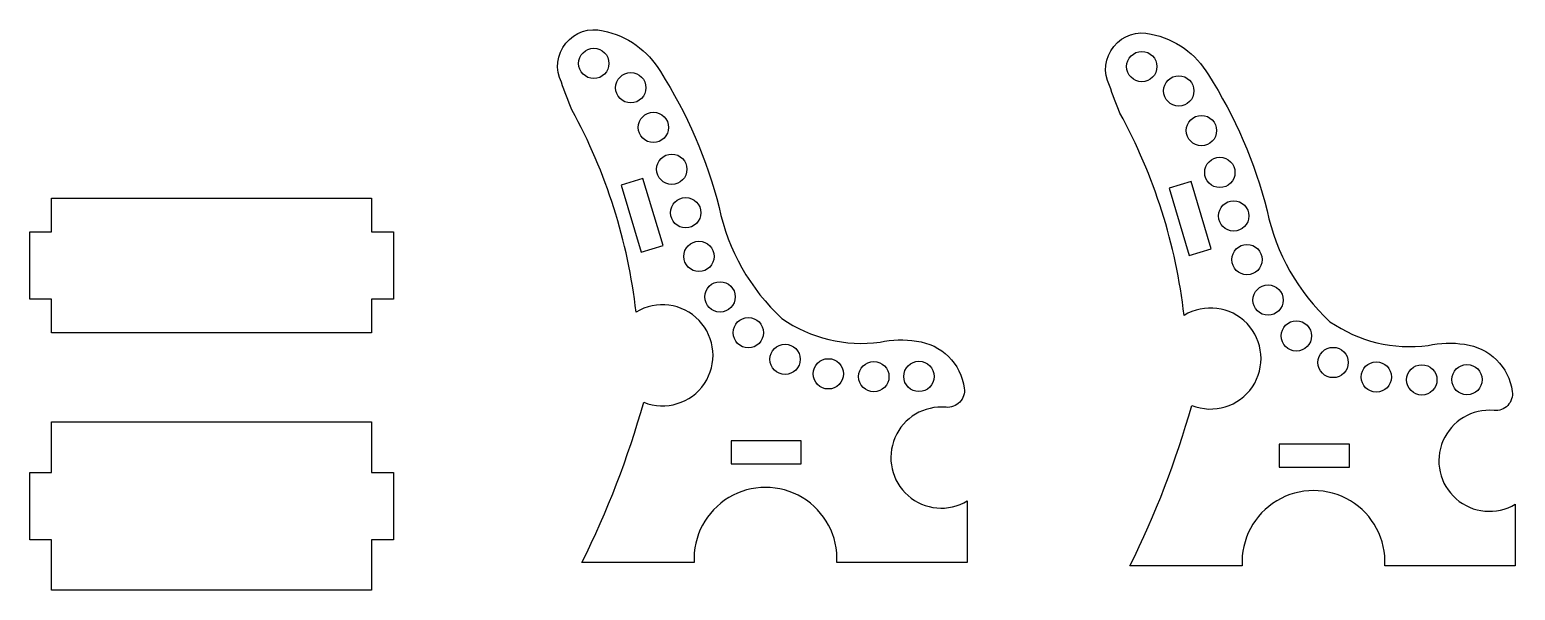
# Model space of a CAD drawing. Extents: x 828 to 1269, y 381 to 547.
import ezdxf

# ---------------------------------------------------------------- set-up
doc = ezdxf.new("R2010")
doc.units = 0
doc.layers.get('0').update_dxf_attribs({"linetype": 'CONTINUOUS'})

msp = doc.modelspace()

# ---------------------------------------------------------------- linework, layer by layer
for points in [[(991.85, 389.2, 0.046978), (1010.18, 436.81, 1.620726), (1007.92, 463.53, 0.097278), (988.86, 523.62, -0.01317), (985.76, 531.8, -0.643017), (998.13, 547.08), (998.13, 547.08, -0.213179), (1015.12, 535, -0.079766), (1032.58, 494.62, 0.156209), (1051.22, 461.66, 0.186221), (1080.36, 454.64, -0.092631), (1091.17, 454.95, -0.341873), (1105.34, 440.94, -0.481545), (1099.92, 435.3, -0.000001), (1099.92, 435.3, 1.377876), (1106.23, 407.48), (1106.23, 389.2), (1067.52, 389.2, 1.053794), (1025.16, 389.2), (991.85, 389.2)], [(1154.52, 388.25, 0.046978), (1172.85, 435.86, 1.620726), (1170.59, 462.58, 0.097278), (1151.53, 522.67, -0.01317), (1148.44, 530.85, -0.643017), (1160.81, 546.13), (1160.81, 546.13, -0.213179), (1177.79, 534.05, -0.079766), (1195.25, 493.67, 0.156209), (1213.9, 460.71, 0.186221), (1243.04, 453.69, -0.092631), (1253.84, 454, -0.341873), (1268.01, 439.99, -0.481545), (1262.6, 434.35, -0.000001), (1262.6, 434.35, 1.377876), (1268.9, 406.53), (1268.9, 388.25), (1230.2, 388.25, 1.053794), (1187.83, 388.25), (1154.52, 388.25)]]:
    msp.add_lwpolyline(points, format="xyb")
for points in [[(1015.94, 483.32), (1009.97, 503.25), (1003.46, 501.3), (1009.42, 481.37)], [(1178.61, 482.37), (1172.65, 502.3), (1166.14, 500.35), (1172.1, 480.42)], [(1036.17, 418.51), (1056.97, 418.51), (1056.97, 425.31), (1036.17, 425.31)], [(1198.85, 417.56), (1219.65, 417.56), (1219.65, 424.36), (1198.85, 424.36)]]:
    msp.add_lwpolyline(points, close=True)
for points in [[(834.42, 457.43), (834.42, 467.43), (827.92, 467.43), (827.92, 487.43), (834.42, 487.43), (834.42, 497.43), (929.42, 497.43), (929.42, 487.43), (935.92, 487.43), (935.92, 467.43), (929.42, 467.43), (929.42, 457.43), (834.42, 457.43)], [(834.42, 380.96), (834.42, 395.96), (827.92, 395.96), (827.92, 415.96), (834.42, 415.96), (834.42, 430.96), (929.42, 430.96), (929.42, 415.96), (935.92, 415.96), (935.92, 395.96), (929.42, 395.96), (929.42, 380.96), (834.42, 380.96)]]:
    msp.add_lwpolyline(points)
for centre in [(995.37, 537.42), (1158.04, 536.47), (1006.34, 530.19), (1169.02, 529.24), (1013.06, 518.41), (1175.74, 517.46), (1018.52, 505.99), (1181.2, 505.04), (1022.65, 493.07), (1185.32, 492.12), (1026.58, 480.1), (1189.26, 479.15), (1032.84, 468.09), (1195.52, 467.14), (1041.24, 457.45), (1203.92, 456.5), (1052.15, 449.55), (1214.83, 448.6), (1064.98, 445.24), (1078.49, 444.4), (1091.89, 444.46), (1227.66, 444.29), (1241.16, 443.45), (1254.57, 443.51)]:
    msp.add_circle(centre, 4.5)

doc.saveas('drawing.dxf')
